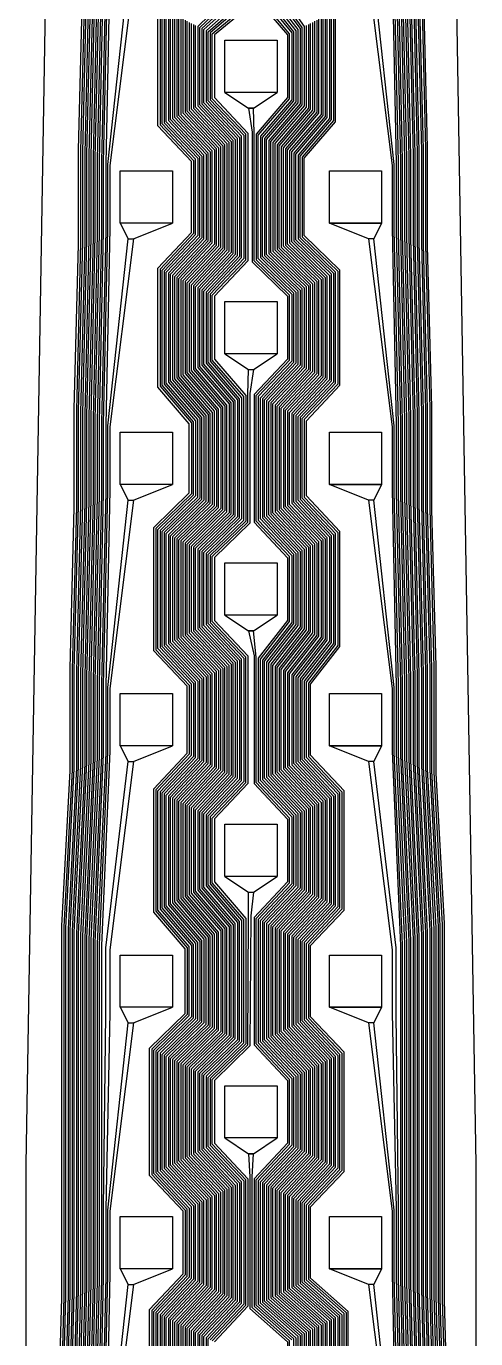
# Model space of a CAD drawing. Header units: inches. Extents: x 115980 to 170179, y 57000 to 74333.
# Drawn here: x 152065.3 to 152151.3, y 70158 to 70409.1 of the extents above; entities that cross this region are included whole.
import ezdxf

# ---------------------------------------------------------------- set-up
doc = ezdxf.new("R2010")
doc.units = ezdxf.units.IN
doc.header["$MEASUREMENT"] = 0
for name, color, linetype in [('metal', 221, 'Continuous'), ('nitride window', 40, 'Continuous'), ('profile', 140, 'Continuous')]:
    doc.layers.add(name, color=color, linetype=linetype)

msp = doc.modelspace()

# ---------------------------------------------------------------- linework, layer by layer
at = {"layer": 'metal'}
for points in [[(152077.29, 70418.42), (152076.49, 70384.82), (152076.49, 70368.02), (152075.69, 70335.22), (152075.69, 70317.62), (152074.89, 70285.62), (152074.89, 70267.22), (152073.29, 70236.42), (152073.29, 70216.42), (152073.29, 70186.42), (152073.29, 70166.42), (152072.49, 70136.82)], [(152072.89, 70136.62), (152073.69, 70166.62), (152073.69, 70186.22), (152073.69, 70216.62), (152073.69, 70236.22), (152075.29, 70267.42), (152075.29, 70285.42), (152076.09, 70317.82), (152076.09, 70335.02), (152076.89, 70368.22), (152076.89, 70384.62), (152077.69, 70418.62)], [(152078.09, 70418.82), (152077.29, 70384.42), (152077.29, 70368.42), (152076.49, 70334.82), (152076.49, 70318.02), (152075.69, 70285.22), (152075.69, 70267.62), (152074.09, 70236.02), (152074.09, 70216.82), (152074.09, 70186.02), (152074.09, 70166.82), (152073.29, 70136.42)], [(152073.69, 70136.22), (152074.49, 70167.02), (152074.49, 70185.82), (152074.49, 70217.02), (152074.49, 70235.82), (152076.09, 70267.82), (152076.09, 70285.02), (152076.89, 70318.22), (152076.89, 70334.62), (152077.69, 70368.62), (152077.69, 70384.22), (152078.49, 70419.02)], [(152078.89, 70419.22), (152078.09, 70384.02), (152078.09, 70368.82), (152077.29, 70334.42), (152077.29, 70318.42), (152076.49, 70284.82), (152076.49, 70268.02), (152074.89, 70235.62), (152074.89, 70217.22), (152074.89, 70185.62), (152074.89, 70167.22), (152074.09, 70136.02)], [(152074.49, 70135.82), (152075.29, 70167.42), (152075.29, 70185.42), (152075.29, 70217.42), (152075.29, 70235.42), (152076.89, 70268.22), (152076.89, 70284.62), (152077.69, 70318.62), (152077.69, 70334.22), (152078.49, 70369.02), (152078.49, 70383.82), (152079.29, 70419.42)], [(152079.69, 70419.62), (152078.89, 70383.62), (152078.89, 70369.22), (152078.09, 70334.02), (152078.09, 70318.82), (152077.29, 70284.42), (152077.29, 70268.42), (152075.69, 70235.22), (152075.69, 70217.62), (152075.69, 70185.22), (152075.69, 70167.62), (152074.89, 70135.62)], [(152075.29, 70135.42), (152076.09, 70167.82), (152076.09, 70185.02), (152076.09, 70217.82), (152076.09, 70235.02), (152077.69, 70268.62), (152077.69, 70284.22), (152078.49, 70319.02), (152078.49, 70333.82), (152079.29, 70369.42), (152079.29, 70383.42), (152080.09, 70419.82)], [(152080.49, 70420.02), (152079.69, 70383.22), (152079.69, 70369.62), (152078.89, 70333.62), (152078.89, 70319.22), (152078.09, 70284.02), (152078.09, 70268.82), (152076.49, 70234.82), (152076.49, 70218.02), (152076.49, 70184.82), (152076.49, 70168.02), (152075.69, 70135.22)], [(152076.09, 70135.02), (152076.89, 70168.22), (152076.89, 70184.62), (152076.89, 70218.22), (152076.89, 70234.62), (152078.49, 70269.02), (152078.49, 70283.82), (152079.29, 70319.42), (152079.29, 70333.42), (152080.09, 70369.82), (152080.09, 70383.02), (152080.89, 70420.22)], [(152081.31, 70420.43), (152080.49, 70382.82), (152080.49, 70370.02), (152079.69, 70333.22), (152079.69, 70319.62), (152078.89, 70283.62), (152078.89, 70269.22), (152077.29, 70234.42), (152077.29, 70218.42), (152077.29, 70184.42), (152077.29, 70168.42), (152076.49, 70134.82)], [(152076.89, 70134.62), (152077.69, 70168.62), (152077.69, 70184.22), (152077.69, 70218.62), (152077.69, 70234.22), (152079.29, 70269.42), (152079.29, 70283.42), (152080.09, 70319.82), (152080.09, 70333.02), (152080.89, 70370.22), (152080.89, 70382.62), (152084.79, 70418.42)], [(152085.79, 70418.42), (152081.29, 70382.42), (152081.29, 70370.42), (152080.49, 70332.82), (152080.49, 70320.02), (152079.69, 70283.22), (152079.69, 70269.62), (152078.09, 70234.02), (152078.09, 70218.82), (152078.09, 70184.02), (152078.09, 70168.82), (152077.29, 70134.42)], [(152130.79, 70418.42), (152135.29, 70382.42), (152135.29, 70370.42), (152136.09, 70332.82), (152136.09, 70320.02), (152136.89, 70283.22), (152136.89, 70269.62), (152138.49, 70234.02), (152138.49, 70218.82), (152138.49, 70184.02), (152138.49, 70168.82), (152139.29, 70134.42)], [(152139.69, 70134.62), (152138.89, 70168.62), (152138.89, 70184.22), (152138.89, 70218.62), (152138.89, 70234.22), (152137.29, 70269.42), (152137.29, 70283.42), (152136.49, 70319.82), (152136.49, 70333.02), (152135.69, 70370.22), (152135.69, 70382.62), (152131.79, 70418.42)], [(152135.28, 70420.43), (152136.09, 70382.82), (152136.09, 70370.02), (152136.89, 70333.22), (152136.89, 70319.62), (152137.69, 70283.62), (152137.69, 70269.22), (152139.29, 70234.42), (152139.29, 70218.42), (152139.29, 70184.42), (152139.29, 70168.42), (152140.09, 70134.82)], [(152140.49, 70135.02), (152139.69, 70168.22), (152139.69, 70184.62), (152139.69, 70218.22), (152139.69, 70234.62), (152138.09, 70269.02), (152138.09, 70283.82), (152137.29, 70319.42), (152137.29, 70333.42), (152136.49, 70369.82), (152136.49, 70383.02), (152135.69, 70420.22)], [(152136.09, 70420.02), (152136.89, 70383.22), (152136.89, 70369.62), (152137.69, 70333.62), (152137.69, 70319.22), (152138.49, 70284.02), (152138.49, 70268.82), (152140.09, 70234.82), (152140.09, 70218.02), (152140.09, 70184.82), (152140.09, 70168.02), (152140.89, 70135.22)], [(152141.29, 70135.42), (152140.49, 70167.82), (152140.49, 70185.02), (152140.49, 70217.82), (152140.49, 70235.02), (152138.89, 70268.62), (152138.89, 70284.22), (152138.09, 70319.02), (152138.09, 70333.82), (152137.29, 70369.42), (152137.29, 70383.42), (152136.49, 70419.82)], [(152136.89, 70419.62), (152137.69, 70383.62), (152137.69, 70369.22), (152138.49, 70334.02), (152138.49, 70318.82), (152139.29, 70284.42), (152139.29, 70268.42), (152140.89, 70235.22), (152140.89, 70217.62), (152140.89, 70185.22), (152140.89, 70167.62), (152141.69, 70135.62)], [(152142.09, 70135.82), (152141.29, 70167.42), (152141.29, 70185.42), (152141.29, 70217.42), (152141.29, 70235.42), (152139.69, 70268.22), (152139.69, 70284.62), (152138.89, 70318.62), (152138.89, 70334.22), (152138.09, 70369.02), (152138.09, 70383.82), (152137.29, 70419.42)], [(152137.69, 70419.22), (152138.49, 70384.02), (152138.49, 70368.82), (152139.29, 70334.42), (152139.29, 70318.42), (152140.09, 70284.82), (152140.09, 70268.02), (152141.69, 70235.62), (152141.69, 70217.22), (152141.69, 70185.62), (152141.69, 70167.22), (152142.49, 70136.02)], [(152142.89, 70136.22), (152142.09, 70167.02), (152142.09, 70185.82), (152142.09, 70217.02), (152142.09, 70235.82), (152140.49, 70267.82), (152140.49, 70285.02), (152139.69, 70318.22), (152139.69, 70334.62), (152138.89, 70368.62), (152138.89, 70384.22), (152138.09, 70419.02)], [(152138.49, 70418.82), (152139.29, 70384.42), (152139.29, 70368.42), (152140.09, 70334.82), (152140.09, 70318.02), (152140.89, 70285.22), (152140.89, 70267.62), (152142.49, 70236.02), (152142.49, 70216.82), (152142.49, 70186.02), (152142.49, 70166.82), (152143.29, 70136.42)], [(152143.69, 70136.62), (152142.89, 70166.62), (152142.89, 70186.22), (152142.89, 70216.62), (152142.89, 70236.22), (152141.29, 70267.42), (152141.29, 70285.42), (152140.49, 70317.82), (152140.49, 70335.02), (152139.69, 70368.22), (152139.69, 70384.62), (152138.89, 70418.62)], [(152139.29, 70418.42), (152140.09, 70384.82), (152140.09, 70368.02), (152140.89, 70335.22), (152140.89, 70317.62), (152141.69, 70285.62), (152141.69, 70267.22), (152143.29, 70236.42), (152143.29, 70216.42), (152143.29, 70186.42), (152143.29, 70166.42), (152144.09, 70136.82)], [(152071.29, 70137.42), (152072.09, 70165.82), (152072.09, 70187.02), (152072.09, 70215.82), (152072.09, 70237.02), (152073.69, 70266.62), (152073.69, 70286.22), (152074.49, 70317.02), (152074.49, 70335.82), (152075.29, 70367.42), (152075.29, 70385.42), (152076.09, 70417.82)], [(152076.49, 70418.02), (152075.69, 70385.22), (152075.69, 70367.62), (152074.89, 70335.62), (152074.89, 70317.22), (152074.09, 70286.02), (152074.09, 70266.82), (152072.49, 70236.82), (152072.49, 70216.02), (152072.49, 70186.82), (152072.49, 70166.02), (152071.69, 70137.22)], [(152072.09, 70137.02), (152072.89, 70166.22), (152072.89, 70186.62), (152072.89, 70216.22), (152072.89, 70236.62), (152074.49, 70267.02), (152074.49, 70285.82), (152075.29, 70317.42), (152075.29, 70335.42), (152076.09, 70367.82), (152076.09, 70385.02), (152076.89, 70418.22)], [(152112.29, 70415.92), (152117.69, 70408.62), (152117.69, 70394.22), (152111.69, 70387.22), (152111.69, 70365.62), (152118.49, 70359.02), (152118.49, 70343.82), (152112.09, 70337.02), (152112.09, 70315.82), (152118.49, 70309.02), (152118.49, 70293.82), (152112.89, 70286.62), (152112.89, 70266.22), (152119.29, 70259.42), (152119.29, 70243.42), (152112.89, 70236.62), (152112.89, 70216.22), (152119.29, 70209.42), (152119.29, 70193.42), (152112.89, 70186.62), (152112.89, 70166.22), (152120.09, 70159.82), (152120.09, 70143.02)], [(152120.49, 70142.82), (152120.49, 70160.02), (152113.29, 70166.42), (152113.29, 70186.42), (152119.69, 70193.22), (152119.69, 70209.62), (152113.29, 70216.42), (152113.29, 70236.42), (152119.69, 70243.22), (152119.69, 70259.62), (152113.29, 70266.42), (152113.29, 70286.42), (152118.89, 70293.62), (152118.89, 70309.22), (152112.49, 70316.02), (152112.49, 70336.82), (152118.89, 70343.62), (152118.89, 70359.22), (152112.09, 70365.82), (152112.09, 70387.02), (152118.09, 70394.02), (152118.09, 70408.82), (152112.79, 70416.17)], [(152113.29, 70416.42), (152118.49, 70409.02), (152118.49, 70393.82), (152112.49, 70386.82), (152112.49, 70366.02), (152119.29, 70359.42), (152119.29, 70343.42), (152112.89, 70336.62), (152112.89, 70316.22), (152119.29, 70309.42), (152119.29, 70293.42), (152113.69, 70286.22), (152113.69, 70266.62), (152120.09, 70259.82), (152120.09, 70243.02), (152113.69, 70236.22), (152113.69, 70216.62), (152120.09, 70209.82), (152120.09, 70193.02), (152113.69, 70186.22), (152113.69, 70166.62), (152120.89, 70160.22), (152120.89, 70142.62)], [(152144.49, 70137.02), (152143.69, 70166.22), (152143.69, 70186.62), (152143.69, 70216.22), (152143.69, 70236.62), (152142.09, 70267.02), (152142.09, 70285.82), (152141.29, 70317.42), (152141.29, 70335.42), (152140.49, 70367.82), (152140.49, 70385.02), (152139.69, 70418.22)], [(152140.09, 70418.02), (152140.89, 70385.22), (152140.89, 70367.62), (152141.69, 70335.62), (152141.69, 70317.22), (152142.49, 70286.02), (152142.49, 70266.82), (152144.09, 70236.82), (152144.09, 70216.02), (152144.09, 70186.82), (152144.09, 70166.02), (152144.89, 70137.22)], [(152145.29, 70137.42), (152144.49, 70165.82), (152144.49, 70187.02), (152144.49, 70215.82), (152144.49, 70237.02), (152142.89, 70266.62), (152142.89, 70286.22), (152142.09, 70317.02), (152142.09, 70335.82), (152141.29, 70367.42), (152141.29, 70385.42), (152140.49, 70417.82)], [(152140.89, 70417.62), (152141.69, 70385.62), (152141.69, 70367.22), (152142.49, 70336.02), (152142.49, 70316.82), (152143.29, 70286.42), (152143.29, 70266.42), (152144.89, 70237.22), (152144.89, 70215.62), (152144.89, 70187.22), (152144.89, 70165.62), (152145.69, 70137.62)], [(152146.09, 70137.82), (152145.29, 70165.42), (152145.29, 70187.42), (152145.29, 70215.42), (152145.29, 70237.42), (152143.69, 70266.22), (152143.69, 70286.62), (152142.89, 70316.62), (152142.89, 70336.22), (152142.09, 70367.02), (152142.09, 70385.82), (152141.29, 70417.42)], [(152104.7, 70415.49), (152098.09, 70409.02), (152098.09, 70393.82), (152104.49, 70387.02), (152104.49, 70365.82), (152098.09, 70359.02), (152098.09, 70343.82), (152104.09, 70336.82), (152104.09, 70316.02), (152097.29, 70309.42), (152097.29, 70293.42), (152103.69, 70286.62), (152103.69, 70266.22), (152097.29, 70259.42), (152097.29, 70243.42), (152103.29, 70236.42), (152103.29, 70216.42), (152096.49, 70209.82), (152096.49, 70193.02), (152102.89, 70186.22), (152102.89, 70166.62), (152096.49, 70159.82), (152096.49, 70143.02)], [(152096.89, 70143.22), (152096.89, 70159.62), (152103.29, 70166.42), (152103.29, 70186.42), (152096.89, 70193.22), (152096.89, 70209.62), (152103.69, 70216.22), (152103.69, 70236.62), (152097.69, 70243.62), (152097.69, 70259.22), (152104.09, 70266.02), (152104.09, 70286.82), (152097.69, 70293.62), (152097.69, 70309.22), (152104.49, 70315.82), (152104.49, 70337.02), (152098.49, 70344.02), (152098.49, 70358.82), (152104.89, 70365.62), (152104.89, 70387.22), (152098.49, 70394.02), (152098.49, 70408.82), (152105.2, 70415.24)], [(152105.7, 70414.98), (152098.89, 70408.62), (152098.89, 70394.22), (152105.29, 70387.42), (152105.29, 70365.42), (152098.89, 70358.62), (152098.89, 70344.22), (152104.89, 70337.22), (152104.89, 70315.62), (152098.09, 70309.02), (152098.09, 70293.82), (152104.49, 70287.02), (152104.49, 70265.82), (152098.09, 70259.02), (152098.09, 70243.82), (152104.09, 70236.82), (152104.09, 70216.02), (152097.29, 70209.42), (152097.29, 70193.42), (152103.69, 70186.62), (152103.69, 70166.22), (152097.29, 70159.42), (152097.29, 70143.42)], [(152097.69, 70143.62), (152097.69, 70159.22), (152104.09, 70166.02), (152104.09, 70186.82), (152097.69, 70193.62), (152097.69, 70209.22), (152104.49, 70215.82), (152104.49, 70237.02), (152098.49, 70244.02), (152098.49, 70258.82), (152104.89, 70265.62), (152104.89, 70287.22), (152098.49, 70294.02), (152098.49, 70308.82), (152105.29, 70315.42), (152105.29, 70337.42), (152099.29, 70344.42), (152099.29, 70358.42), (152105.69, 70365.22), (152105.69, 70387.62), (152099.29, 70394.42), (152099.29, 70408.42), (152106.19, 70414.72)], [(152106.69, 70414.46), (152099.69, 70408.22), (152099.69, 70394.62), (152106.09, 70387.82), (152106.09, 70365.02), (152099.69, 70358.22), (152099.69, 70344.62), (152105.69, 70337.62), (152105.69, 70315.22), (152098.89, 70308.62), (152098.89, 70294.22), (152105.29, 70287.42), (152105.29, 70265.42), (152098.89, 70258.62), (152098.89, 70244.22), (152104.89, 70237.22), (152104.89, 70215.62), (152098.09, 70209.02), (152098.09, 70193.82), (152104.49, 70187.02), (152104.49, 70165.82), (152098.09, 70159.02), (152098.09, 70143.82)], [(152098.49, 70144.02), (152098.49, 70158.82), (152104.89, 70165.62), (152104.89, 70187.22), (152098.49, 70194.02), (152098.49, 70208.82), (152105.29, 70215.42), (152105.29, 70237.42), (152099.29, 70244.42), (152099.29, 70258.42), (152105.69, 70265.22), (152105.69, 70287.62), (152099.29, 70294.42), (152099.29, 70308.42), (152106.09, 70315.02), (152106.09, 70337.82), (152100.09, 70344.82), (152100.09, 70358.02), (152106.49, 70364.82), (152106.49, 70388.02), (152100.09, 70394.82), (152100.09, 70408.02), (152107.18, 70414.21)], [(152107.68, 70413.95), (152100.49, 70407.82), (152100.49, 70395.02), (152106.89, 70388.22), (152106.89, 70364.62), (152100.49, 70357.82), (152100.49, 70345.02), (152106.49, 70338.02), (152106.49, 70314.82), (152099.69, 70308.22), (152099.69, 70294.62), (152106.09, 70287.82), (152106.09, 70265.02), (152099.69, 70258.22), (152099.69, 70244.62), (152105.69, 70237.62), (152105.69, 70215.22), (152098.89, 70208.62), (152098.89, 70194.22), (152105.29, 70187.42), (152105.29, 70165.42), (152098.89, 70158.62), (152098.89, 70144.22)], [(152099.29, 70144.42), (152099.29, 70158.42), (152105.69, 70165.22), (152105.69, 70187.62), (152099.29, 70194.42), (152099.29, 70208.42), (152106.09, 70215.02), (152106.09, 70237.82), (152100.09, 70244.82), (152100.09, 70258.02), (152106.49, 70264.82), (152106.49, 70288.02), (152100.09, 70294.82), (152100.09, 70308.02), (152106.89, 70314.62), (152106.89, 70338.22), (152100.89, 70345.22), (152100.89, 70357.62), (152107.29, 70364.42), (152107.29, 70388.42), (152100.89, 70395.22), (152100.89, 70407.62), (152108.18, 70413.69)], [(152108.67, 70413.43), (152101.29, 70407.42), (152101.29, 70395.42), (152107.69, 70388.62), (152107.69, 70364.22), (152101.29, 70357.42), (152101.29, 70345.42), (152107.29, 70338.42), (152107.29, 70314.42), (152100.49, 70307.82), (152100.49, 70295.02), (152106.89, 70288.22), (152106.89, 70264.62), (152100.49, 70257.82), (152100.49, 70245.02), (152106.49, 70238.02), (152106.49, 70214.82), (152099.69, 70208.22), (152099.69, 70194.62), (152106.09, 70187.82), (152106.09, 70165.02), (152099.69, 70158.22), (152099.69, 70144.62)], [(152109.29, 70414.42), (152115.29, 70407.42), (152115.29, 70395.42), (152109.29, 70388.42), (152109.29, 70364.42), (152116.09, 70357.82), (152116.09, 70345.02), (152109.69, 70338.22), (152109.69, 70314.62), (152116.09, 70307.82), (152116.09, 70295.02), (152110.49, 70287.82), (152110.49, 70265.02), (152116.89, 70258.22), (152116.89, 70244.62), (152110.49, 70237.82), (152110.49, 70215.02), (152116.89, 70208.22), (152116.89, 70194.62), (152110.49, 70187.82), (152110.49, 70165.02), (152117.69, 70158.62), (152117.69, 70144.22)], [(152118.09, 70144.02), (152118.09, 70158.82), (152110.89, 70165.22), (152110.89, 70187.62), (152117.29, 70194.42), (152117.29, 70208.42), (152110.89, 70215.22), (152110.89, 70237.62), (152117.29, 70244.42), (152117.29, 70258.42), (152110.89, 70265.22), (152110.89, 70287.62), (152116.49, 70294.82), (152116.49, 70308.02), (152110.09, 70314.82), (152110.09, 70338.02), (152116.49, 70344.82), (152116.49, 70358.02), (152109.69, 70364.62), (152109.69, 70388.22), (152115.69, 70395.22), (152115.69, 70407.62), (152109.79, 70414.67)], [(152110.29, 70414.92), (152116.09, 70407.82), (152116.09, 70395.02), (152110.09, 70388.02), (152110.09, 70364.82), (152116.89, 70358.22), (152116.89, 70344.62), (152110.49, 70337.82), (152110.49, 70315.02), (152116.89, 70308.22), (152116.89, 70294.62), (152111.29, 70287.42), (152111.29, 70265.42), (152117.69, 70258.62), (152117.69, 70244.22), (152111.29, 70237.42), (152111.29, 70215.42), (152117.69, 70208.62), (152117.69, 70194.22), (152111.29, 70187.42), (152111.29, 70165.42), (152118.49, 70159.02), (152118.49, 70143.82)], [(152118.89, 70143.62), (152118.89, 70159.22), (152111.69, 70165.62), (152111.69, 70187.22), (152118.09, 70194.02), (152118.09, 70208.82), (152111.69, 70215.62), (152111.69, 70237.22), (152118.09, 70244.02), (152118.09, 70258.82), (152111.69, 70265.62), (152111.69, 70287.22), (152117.29, 70294.42), (152117.29, 70308.42), (152110.89, 70315.22), (152110.89, 70337.62), (152117.29, 70344.42), (152117.29, 70358.42), (152110.49, 70365.02), (152110.49, 70387.82), (152116.49, 70394.82), (152116.49, 70408.02), (152110.79, 70415.17)], [(152111.29, 70415.42), (152116.89, 70408.22), (152116.89, 70394.62), (152110.89, 70387.62), (152110.89, 70365.22), (152117.69, 70358.62), (152117.69, 70344.22), (152111.29, 70337.42), (152111.29, 70315.42), (152117.69, 70308.62), (152117.69, 70294.22), (152112.09, 70287.02), (152112.09, 70265.82), (152118.49, 70259.02), (152118.49, 70243.82), (152112.09, 70237.02), (152112.09, 70215.82), (152118.49, 70209.02), (152118.49, 70193.82), (152112.09, 70187.02), (152112.09, 70165.82), (152119.29, 70159.42), (152119.29, 70143.42)], [(152119.69, 70143.22), (152119.69, 70159.62), (152112.49, 70166.02), (152112.49, 70186.82), (152118.89, 70193.62), (152118.89, 70209.22), (152112.49, 70216.02), (152112.49, 70236.82), (152118.89, 70243.62), (152118.89, 70259.22), (152112.49, 70266.02), (152112.49, 70286.82), (152118.09, 70294.02), (152118.09, 70308.82), (152111.69, 70315.62), (152111.69, 70337.22), (152118.09, 70344.02), (152118.09, 70358.82), (152111.29, 70365.42), (152111.29, 70387.42), (152117.29, 70394.42), (152117.29, 70408.42), (152111.79, 70415.67)], [(152088.89, 70139.22), (152088.89, 70163.62), (152095.29, 70170.42), (152095.29, 70182.42), (152088.89, 70189.22), (152088.89, 70213.62), (152095.69, 70220.22), (152095.69, 70232.62), (152089.69, 70239.62), (152089.69, 70263.22), (152096.09, 70270.02), (152096.09, 70282.82), (152089.69, 70289.62), (152089.69, 70313.22), (152096.49, 70319.82), (152096.49, 70333.02), (152090.49, 70340.02), (152090.49, 70362.82), (152096.89, 70369.62), (152096.89, 70383.22), (152090.49, 70390.02), (152090.49, 70412.82)], [(152090.89, 70412.62), (152090.89, 70390.22), (152097.29, 70383.42), (152097.29, 70369.42), (152090.89, 70362.62), (152090.89, 70340.22), (152096.89, 70333.22), (152096.89, 70319.62), (152090.09, 70313.02), (152090.09, 70289.82), (152096.49, 70283.02), (152096.49, 70269.82), (152090.09, 70263.02), (152090.09, 70239.82), (152096.09, 70232.82), (152096.09, 70220.02), (152089.29, 70213.42), (152089.29, 70189.42), (152095.69, 70182.62), (152095.69, 70170.22), (152089.29, 70163.42), (152089.29, 70139.42)], [(152089.69, 70139.62), (152089.69, 70163.22), (152096.09, 70170.02), (152096.09, 70182.82), (152089.69, 70189.62), (152089.69, 70213.22), (152096.49, 70219.82), (152096.49, 70233.02), (152090.49, 70240.02), (152090.49, 70262.82), (152096.89, 70269.62), (152096.89, 70283.22), (152090.49, 70290.02), (152090.49, 70312.82), (152097.29, 70319.42), (152097.29, 70333.42), (152091.29, 70340.42), (152091.29, 70362.42), (152097.69, 70369.22), (152097.69, 70383.62), (152091.29, 70390.42), (152091.29, 70412.42)], [(152091.69, 70412.22), (152091.69, 70390.62), (152098.09, 70383.82), (152098.09, 70369.02), (152091.69, 70362.22), (152091.69, 70340.62), (152097.69, 70333.62), (152097.69, 70319.22), (152090.89, 70312.62), (152090.89, 70290.22), (152097.29, 70283.42), (152097.29, 70269.42), (152090.89, 70262.62), (152090.89, 70240.22), (152096.89, 70233.22), (152096.89, 70219.62), (152090.09, 70213.02), (152090.09, 70189.82), (152096.49, 70183.02), (152096.49, 70169.82), (152090.09, 70163.02), (152090.09, 70139.82)], [(152090.49, 70140.02), (152090.49, 70162.82), (152096.89, 70169.62), (152096.89, 70183.22), (152090.49, 70190.02), (152090.49, 70212.82), (152097.29, 70219.42), (152097.29, 70233.42), (152091.29, 70240.42), (152091.29, 70262.42), (152097.69, 70269.22), (152097.69, 70283.62), (152091.29, 70290.42), (152091.29, 70312.42), (152098.09, 70319.02), (152098.09, 70333.82), (152092.09, 70340.82), (152092.09, 70362.02), (152098.49, 70368.82), (152098.49, 70384.02), (152092.09, 70390.82), (152092.09, 70412.02)], [(152092.49, 70411.82), (152092.49, 70391.02), (152098.89, 70384.22), (152098.89, 70368.62), (152092.49, 70361.82), (152092.49, 70341.02), (152098.49, 70334.02), (152098.49, 70318.82), (152091.69, 70312.22), (152091.69, 70290.62), (152098.09, 70283.82), (152098.09, 70269.02), (152091.69, 70262.22), (152091.69, 70240.62), (152097.69, 70233.62), (152097.69, 70219.22), (152090.89, 70212.62), (152090.89, 70190.22), (152097.29, 70183.42), (152097.29, 70169.42), (152090.89, 70162.62), (152090.89, 70140.22)], [(152091.29, 70140.42), (152091.29, 70162.42), (152097.69, 70169.22), (152097.69, 70183.62), (152091.29, 70190.42), (152091.29, 70212.42), (152098.09, 70219.02), (152098.09, 70233.82), (152092.09, 70240.82), (152092.09, 70262.02), (152098.49, 70268.82), (152098.49, 70284.02), (152092.09, 70290.82), (152092.09, 70312.02), (152098.89, 70318.62), (152098.89, 70334.22), (152092.89, 70341.22), (152092.89, 70361.62), (152099.29, 70368.42), (152099.29, 70384.42), (152092.89, 70391.22), (152092.89, 70411.62)], [(152093.29, 70411.42), (152093.29, 70391.42), (152099.69, 70384.62), (152099.69, 70368.22), (152093.29, 70361.42), (152093.29, 70341.42), (152099.29, 70334.42), (152099.29, 70318.42), (152092.49, 70311.82), (152092.49, 70291.02), (152098.89, 70284.22), (152098.89, 70268.62), (152092.49, 70261.82), (152092.49, 70241.02), (152098.49, 70234.02), (152098.49, 70218.82), (152091.69, 70212.22), (152091.69, 70190.62), (152098.09, 70183.82), (152098.09, 70169.02), (152091.69, 70162.22), (152091.69, 70140.62)], [(152092.09, 70140.82), (152092.09, 70162.02), (152098.49, 70168.82), (152098.49, 70184.02), (152092.09, 70190.82), (152092.09, 70212.02), (152098.89, 70218.62), (152098.89, 70234.22), (152092.89, 70241.22), (152092.89, 70261.62), (152099.29, 70268.42), (152099.29, 70284.42), (152092.89, 70291.22), (152092.89, 70311.62), (152099.69, 70318.22), (152099.69, 70334.62), (152093.69, 70341.62), (152093.69, 70361.22), (152100.09, 70368.02), (152100.09, 70384.82), (152093.69, 70391.62), (152093.69, 70411.22)], [(152094.09, 70411.02), (152094.09, 70391.82), (152100.49, 70385.02), (152100.49, 70367.82), (152094.09, 70361.02), (152094.09, 70341.82), (152100.09, 70334.82), (152100.09, 70318.02), (152093.29, 70311.42), (152093.29, 70291.42), (152099.69, 70284.62), (152099.69, 70268.22), (152093.29, 70261.42), (152093.29, 70241.42), (152099.29, 70234.42), (152099.29, 70218.42), (152092.49, 70211.82), (152092.49, 70191.02), (152098.89, 70184.22), (152098.89, 70168.62), (152092.49, 70161.82), (152092.49, 70141.02)], [(152092.89, 70141.22), (152092.89, 70161.62), (152099.29, 70168.42), (152099.29, 70184.42), (152092.89, 70191.22), (152092.89, 70211.62), (152099.69, 70218.22), (152099.69, 70234.62), (152093.69, 70241.62), (152093.69, 70261.22), (152100.09, 70268.02), (152100.09, 70284.82), (152093.69, 70291.62), (152093.69, 70311.22), (152100.49, 70317.82), (152100.49, 70335.02), (152094.49, 70342.02), (152094.49, 70360.82), (152100.89, 70367.62), (152100.89, 70385.22), (152094.49, 70392.02), (152094.49, 70410.82)], [(152124.49, 70140.82), (152124.49, 70162.02), (152117.29, 70168.42), (152117.29, 70184.42), (152123.69, 70191.22), (152123.69, 70211.62), (152117.29, 70218.42), (152117.29, 70234.42), (152123.69, 70241.22), (152123.69, 70261.62), (152117.29, 70268.42), (152117.29, 70284.42), (152122.89, 70291.62), (152122.89, 70311.22), (152116.49, 70318.02), (152116.49, 70334.82), (152122.89, 70341.62), (152122.89, 70361.22), (152116.09, 70367.82), (152116.09, 70385.02), (152122.09, 70392.02), (152122.09, 70410.82)], [(152122.49, 70411.02), (152122.49, 70391.82), (152116.49, 70384.82), (152116.49, 70368.02), (152123.29, 70361.42), (152123.29, 70341.42), (152116.89, 70334.62), (152116.89, 70318.22), (152123.29, 70311.42), (152123.29, 70291.42), (152117.69, 70284.22), (152117.69, 70268.62), (152124.09, 70261.82), (152124.09, 70241.02), (152117.69, 70234.22), (152117.69, 70218.62), (152124.09, 70211.82), (152124.09, 70191.02), (152117.69, 70184.22), (152117.69, 70168.62), (152124.89, 70162.22), (152124.89, 70140.62)], [(152125.29, 70140.42), (152125.29, 70162.42), (152118.09, 70168.82), (152118.09, 70184.02), (152124.49, 70190.82), (152124.49, 70212.02), (152118.09, 70218.82), (152118.09, 70234.02), (152124.49, 70240.82), (152124.49, 70262.02), (152118.09, 70268.82), (152118.09, 70284.02), (152123.69, 70291.22), (152123.69, 70311.62), (152117.29, 70318.42), (152117.29, 70334.42), (152123.69, 70341.22), (152123.69, 70361.62), (152116.89, 70368.22), (152116.89, 70384.62), (152122.89, 70391.62), (152122.89, 70411.22)], [(152123.29, 70411.42), (152123.29, 70391.42), (152117.29, 70384.42), (152117.29, 70368.42), (152124.09, 70361.82), (152124.09, 70341.02), (152117.69, 70334.22), (152117.69, 70318.62), (152124.09, 70311.82), (152124.09, 70291.02), (152118.49, 70283.82), (152118.49, 70269.02), (152124.89, 70262.22), (152124.89, 70240.62), (152118.49, 70233.82), (152118.49, 70219.02), (152124.89, 70212.22), (152124.89, 70190.62), (152118.49, 70183.82), (152118.49, 70169.02), (152125.69, 70162.62), (152125.69, 70140.22)], [(152126.09, 70140.02), (152126.09, 70162.82), (152118.89, 70169.22), (152118.89, 70183.62), (152125.29, 70190.42), (152125.29, 70212.42), (152118.89, 70219.22), (152118.89, 70233.62), (152125.29, 70240.42), (152125.29, 70262.42), (152118.89, 70269.22), (152118.89, 70283.62), (152124.49, 70290.82), (152124.49, 70312.02), (152118.09, 70318.82), (152118.09, 70334.02), (152124.49, 70340.82), (152124.49, 70362.02), (152117.69, 70368.62), (152117.69, 70384.22), (152123.69, 70391.22), (152123.69, 70411.62)], [(152124.09, 70411.82), (152124.09, 70391.02), (152118.09, 70384.02), (152118.09, 70368.82), (152124.89, 70362.22), (152124.89, 70340.62), (152118.49, 70333.82), (152118.49, 70319.02), (152124.89, 70312.22), (152124.89, 70290.62), (152119.29, 70283.42), (152119.29, 70269.42), (152125.69, 70262.62), (152125.69, 70240.22), (152119.29, 70233.42), (152119.29, 70219.42), (152125.69, 70212.62), (152125.69, 70190.22), (152119.29, 70183.42), (152119.29, 70169.42), (152126.49, 70163.02), (152126.49, 70139.82)], [(152126.89, 70139.62), (152126.89, 70163.22), (152119.69, 70169.62), (152119.69, 70183.22), (152126.09, 70190.02), (152126.09, 70212.82), (152119.69, 70219.62), (152119.69, 70233.22), (152126.09, 70240.02), (152126.09, 70262.82), (152119.69, 70269.62), (152119.69, 70283.22), (152125.29, 70290.42), (152125.29, 70312.42), (152118.89, 70319.22), (152118.89, 70333.62), (152125.29, 70340.42), (152125.29, 70362.42), (152118.49, 70369.02), (152118.49, 70383.82), (152124.49, 70390.82), (152124.49, 70412.02)], [(152094.89, 70410.62), (152094.89, 70392.22), (152101.29, 70385.42), (152101.29, 70367.42), (152094.89, 70360.62), (152094.89, 70342.22), (152100.89, 70335.22), (152100.89, 70317.62), (152094.09, 70311.02), (152094.09, 70291.82), (152100.49, 70285.02), (152100.49, 70267.82), (152094.09, 70261.02), (152094.09, 70241.82), (152100.09, 70234.82), (152100.09, 70218.02), (152093.29, 70211.42), (152093.29, 70191.42), (152099.69, 70184.62), (152099.69, 70168.22), (152093.29, 70161.42), (152093.29, 70141.42)], [(152093.69, 70141.62), (152093.69, 70161.22), (152100.09, 70168.02), (152100.09, 70184.82), (152093.69, 70191.62), (152093.69, 70211.22), (152100.49, 70217.82), (152100.49, 70235.02), (152094.49, 70242.02), (152094.49, 70260.82), (152100.89, 70267.62), (152100.89, 70285.22), (152094.49, 70292.02), (152094.49, 70310.82), (152101.29, 70317.42), (152101.29, 70335.42), (152095.29, 70342.42), (152095.29, 70360.42), (152101.69, 70367.22), (152101.69, 70385.62), (152095.29, 70392.42), (152095.29, 70410.42)], [(152095.69, 70410.22), (152095.69, 70392.62), (152102.09, 70385.82), (152102.09, 70367.02), (152095.69, 70360.22), (152095.69, 70342.62), (152101.69, 70335.62), (152101.69, 70317.22), (152094.89, 70310.62), (152094.89, 70292.22), (152101.29, 70285.42), (152101.29, 70267.42), (152094.89, 70260.62), (152094.89, 70242.22), (152100.89, 70235.22), (152100.89, 70217.62), (152094.09, 70211.02), (152094.09, 70191.82), (152100.49, 70185.02), (152100.49, 70167.82), (152094.09, 70161.02), (152094.09, 70141.82)], [(152094.49, 70142.02), (152094.49, 70160.82), (152100.89, 70167.62), (152100.89, 70185.22), (152094.49, 70192.02), (152094.49, 70210.82), (152101.29, 70217.42), (152101.29, 70235.42), (152095.29, 70242.42), (152095.29, 70260.42), (152101.69, 70267.22), (152101.69, 70285.62), (152095.29, 70292.42), (152095.29, 70310.42), (152102.09, 70317.02), (152102.09, 70335.82), (152096.09, 70342.82), (152096.09, 70360.02), (152102.49, 70366.82), (152102.49, 70386.02), (152096.09, 70392.82), (152096.09, 70410.02)], [(152096.49, 70409.82), (152096.49, 70393.02), (152102.89, 70386.22), (152102.89, 70366.62), (152096.49, 70359.82), (152096.49, 70343.02), (152102.49, 70336.02), (152102.49, 70316.82), (152095.69, 70310.22), (152095.69, 70292.62), (152102.09, 70285.82), (152102.09, 70267.02), (152095.69, 70260.22), (152095.69, 70242.62), (152101.69, 70235.62), (152101.69, 70217.22), (152094.89, 70210.62), (152094.89, 70192.22), (152101.29, 70185.42), (152101.29, 70167.42), (152094.89, 70160.62), (152094.89, 70142.22)], [(152095.29, 70142.42), (152095.29, 70160.42), (152101.69, 70167.22), (152101.69, 70185.62), (152095.29, 70192.42), (152095.29, 70210.42), (152102.09, 70217.02), (152102.09, 70235.82), (152096.09, 70242.82), (152096.09, 70260.02), (152102.49, 70266.82), (152102.49, 70286.02), (152096.09, 70292.82), (152096.09, 70310.02), (152102.89, 70316.62), (152102.89, 70336.22), (152096.89, 70343.22), (152096.89, 70359.62), (152103.29, 70366.42), (152103.29, 70386.42), (152096.89, 70393.22), (152096.89, 70409.62)], [(152097.29, 70409.42), (152097.29, 70393.42), (152103.69, 70386.62), (152103.69, 70366.22), (152097.29, 70359.42), (152097.29, 70343.42), (152103.29, 70336.42), (152103.29, 70316.42), (152096.49, 70309.82), (152096.49, 70293.02), (152102.89, 70286.22), (152102.89, 70266.62), (152096.49, 70259.82), (152096.49, 70243.02), (152102.49, 70236.02), (152102.49, 70216.82), (152095.69, 70210.22), (152095.69, 70192.62), (152102.09, 70185.82), (152102.09, 70167.02), (152095.69, 70160.22), (152095.69, 70142.62)], [(152096.09, 70142.82), (152096.09, 70160.02), (152102.49, 70166.82), (152102.49, 70186.02), (152096.09, 70192.82), (152096.09, 70210.02), (152102.89, 70216.62), (152102.89, 70236.22), (152096.89, 70243.22), (152096.89, 70259.62), (152103.29, 70266.42), (152103.29, 70286.42), (152096.89, 70293.22), (152096.89, 70309.62), (152103.69, 70316.22), (152103.69, 70336.62), (152097.69, 70343.62), (152097.69, 70359.22), (152104.09, 70366.02), (152104.09, 70386.82), (152097.69, 70393.62), (152097.69, 70409.22)], [(152121.29, 70142.42), (152121.29, 70160.42), (152114.09, 70166.82), (152114.09, 70186.02), (152120.49, 70192.82), (152120.49, 70210.02), (152114.09, 70216.82), (152114.09, 70236.02), (152120.49, 70242.82), (152120.49, 70260.02), (152114.09, 70266.82), (152114.09, 70286.02), (152119.69, 70293.22), (152119.69, 70309.62), (152113.29, 70316.42), (152113.29, 70336.42), (152119.69, 70343.22), (152119.69, 70359.62), (152112.89, 70366.22), (152112.89, 70386.62), (152118.89, 70393.62), (152118.89, 70409.22)], [(152119.29, 70409.42), (152119.29, 70393.42), (152113.29, 70386.42), (152113.29, 70366.42), (152120.09, 70359.82), (152120.09, 70343.02), (152113.69, 70336.22), (152113.69, 70316.62), (152120.09, 70309.82), (152120.09, 70293.02), (152114.49, 70285.82), (152114.49, 70267.02), (152120.89, 70260.22), (152120.89, 70242.62), (152114.49, 70235.82), (152114.49, 70217.02), (152120.89, 70210.22), (152120.89, 70192.62), (152114.49, 70185.82), (152114.49, 70167.02), (152121.69, 70160.62), (152121.69, 70142.22)], [(152122.09, 70142.02), (152122.09, 70160.82), (152114.89, 70167.22), (152114.89, 70185.62), (152121.29, 70192.42), (152121.29, 70210.42), (152114.89, 70217.22), (152114.89, 70235.62), (152121.29, 70242.42), (152121.29, 70260.42), (152114.89, 70267.22), (152114.89, 70285.62), (152120.49, 70292.82), (152120.49, 70310.02), (152114.09, 70316.82), (152114.09, 70336.02), (152120.49, 70342.82), (152120.49, 70360.02), (152113.69, 70366.62), (152113.69, 70386.22), (152119.69, 70393.22), (152119.69, 70409.62)], [(152120.09, 70409.82), (152120.09, 70393.02), (152114.09, 70386.02), (152114.09, 70366.82), (152120.89, 70360.22), (152120.89, 70342.62), (152114.49, 70335.82), (152114.49, 70317.02), (152120.89, 70310.22), (152120.89, 70292.62), (152115.29, 70285.42), (152115.29, 70267.42), (152121.69, 70260.62), (152121.69, 70242.22), (152115.29, 70235.42), (152115.29, 70217.42), (152121.69, 70210.62), (152121.69, 70192.22), (152115.29, 70185.42), (152115.29, 70167.42), (152122.49, 70161.02), (152122.49, 70141.82)], [(152122.89, 70141.62), (152122.89, 70161.22), (152115.69, 70167.62), (152115.69, 70185.22), (152122.09, 70192.02), (152122.09, 70210.82), (152115.69, 70217.62), (152115.69, 70235.22), (152122.09, 70242.02), (152122.09, 70260.82), (152115.69, 70267.62), (152115.69, 70285.22), (152121.29, 70292.42), (152121.29, 70310.42), (152114.89, 70317.22), (152114.89, 70335.62), (152121.29, 70342.42), (152121.29, 70360.42), (152114.49, 70367.02), (152114.49, 70385.82), (152120.49, 70392.82), (152120.49, 70410.02)], [(152120.89, 70410.22), (152120.89, 70392.62), (152114.89, 70385.62), (152114.89, 70367.22), (152121.69, 70360.62), (152121.69, 70342.22), (152115.29, 70335.42), (152115.29, 70317.42), (152121.69, 70310.62), (152121.69, 70292.22), (152116.09, 70285.02), (152116.09, 70267.82), (152122.49, 70261.02), (152122.49, 70241.82), (152116.09, 70235.02), (152116.09, 70217.82), (152122.49, 70211.02), (152122.49, 70191.82), (152116.09, 70185.02), (152116.09, 70167.82), (152123.29, 70161.42), (152123.29, 70141.42)], [(152123.69, 70141.22), (152123.69, 70161.62), (152116.49, 70168.02), (152116.49, 70184.82), (152122.89, 70191.62), (152122.89, 70211.22), (152116.49, 70218.02), (152116.49, 70234.82), (152122.89, 70241.62), (152122.89, 70261.22), (152116.49, 70268.02), (152116.49, 70284.82), (152122.09, 70292.02), (152122.09, 70310.82), (152115.69, 70317.62), (152115.69, 70335.22), (152122.09, 70342.02), (152122.09, 70360.82), (152115.29, 70367.42), (152115.29, 70385.42), (152121.29, 70392.42), (152121.29, 70410.42)], [(152121.69, 70410.62), (152121.69, 70392.22), (152115.69, 70385.22), (152115.69, 70367.62), (152122.49, 70361.02), (152122.49, 70341.82), (152116.09, 70335.02), (152116.09, 70317.82), (152122.49, 70311.02), (152122.49, 70291.82), (152116.89, 70284.62), (152116.89, 70268.22), (152123.29, 70261.42), (152123.29, 70241.42), (152116.89, 70234.62), (152116.89, 70218.22), (152123.29, 70211.42), (152123.29, 70191.42), (152116.89, 70184.62), (152116.89, 70168.22), (152124.09, 70161.82), (152124.09, 70141.02)], [(152117.29, 70144.42), (152117.29, 70158.42), (152110.09, 70164.82), (152110.09, 70188.02), (152116.49, 70194.82), (152116.49, 70208.02), (152110.09, 70214.82), (152110.09, 70238.02), (152116.49, 70244.82), (152116.49, 70258.02), (152110.09, 70264.82), (152110.09, 70288.02), (152115.69, 70295.22), (152115.69, 70307.62), (152109.29, 70314.42), (152109.29, 70338.42), (152115.69, 70345.22), (152115.69, 70357.62), (152108.89, 70364.22), (152108.89, 70388.62), (152108.79, 70393.42), (152108.79, 70393.42), (152107.79, 70393.42), (152108.49, 70388.82), (152108.49, 70364.02), (152115.29, 70357.42), (152115.29, 70345.42), (152108.89, 70338.62), (152108.89, 70314.22), (152115.29, 70307.42), (152115.29, 70295.42), (152109.69, 70288.22), (152109.69, 70264.62), (152116.09, 70257.82), (152116.09, 70245.02), (152109.69, 70238.22), (152109.69, 70214.62), (152116.09, 70207.82), (152116.09, 70195.02), (152109.69, 70188.22), (152109.69, 70164.62), (152116.89, 70158.22), (152116.89, 70144.62)], [(152077.69, 70134.22), (152078.49, 70169.02), (152078.49, 70183.82), (152078.49, 70219.02), (152078.49, 70233.82), (152080.09, 70269.82), (152080.09, 70283.02), (152080.89, 70320.22), (152080.89, 70332.62), (152084.79, 70368.42), (152084.79, 70368.42), (152085.79, 70368.42), (152081.29, 70332.42), (152081.29, 70320.42), (152080.49, 70282.82), (152080.49, 70270.02), (152078.89, 70233.62), (152078.89, 70219.22), (152078.89, 70183.62), (152078.89, 70169.22), (152078.09, 70134.02)], [(152138.89, 70134.22), (152138.09, 70169.02), (152138.09, 70183.82), (152138.09, 70219.02), (152138.09, 70233.82), (152136.49, 70269.82), (152136.49, 70283.02), (152135.69, 70320.22), (152135.69, 70332.62), (152131.79, 70368.42), (152131.79, 70368.42), (152130.79, 70368.42), (152135.29, 70332.42), (152135.29, 70320.42), (152136.09, 70282.82), (152136.09, 70270.02), (152137.69, 70233.62), (152137.69, 70219.22), (152137.69, 70183.62), (152137.69, 70169.22), (152138.49, 70134.02)], [(152100.09, 70144.82), (152100.09, 70158.02), (152106.49, 70164.82), (152106.49, 70188.02), (152100.09, 70194.82), (152100.09, 70208.02), (152106.89, 70214.62), (152106.89, 70238.22), (152100.89, 70245.22), (152100.89, 70257.62), (152107.29, 70264.42), (152107.29, 70288.42), (152100.89, 70295.22), (152100.89, 70307.62), (152107.69, 70314.22), (152107.69, 70338.62), (152107.79, 70343.42), (152107.79, 70343.42), (152108.79, 70343.42), (152108.09, 70338.82), (152108.09, 70314.02), (152101.31, 70307.45), (152101.29, 70295.42), (152107.69, 70288.62), (152107.69, 70264.22), (152101.31, 70257.45), (152101.29, 70245.42), (152107.29, 70238.42), (152107.29, 70214.42), (152100.49, 70207.82), (152100.49, 70195.02), (152106.89, 70188.22), (152106.89, 70164.62), (152100.49, 70157.82)], [(152078.49, 70133.82), (152079.29, 70169.42), (152079.29, 70183.42), (152079.29, 70219.42), (152079.29, 70233.42), (152080.89, 70270.22), (152080.89, 70282.62), (152084.79, 70318.42), (152084.79, 70318.42), (152085.79, 70318.42), (152081.29, 70282.42), (152081.29, 70270.42), (152079.69, 70233.22), (152079.69, 70219.62), (152079.69, 70183.22), (152079.69, 70169.62), (152078.89, 70133.62)], [(152138.09, 70133.82), (152137.29, 70169.42), (152137.29, 70183.42), (152137.29, 70219.42), (152137.29, 70233.42), (152135.69, 70270.22), (152135.69, 70282.62), (152131.79, 70318.42), (152131.79, 70318.42), (152130.79, 70318.42), (152135.29, 70282.42), (152135.29, 70270.42), (152136.89, 70233.22), (152136.89, 70219.62), (152136.89, 70183.22), (152136.89, 70169.62), (152137.69, 70133.62)], [(152116.49, 70144.82), (152116.49, 70158.02), (152109.29, 70164.42), (152109.29, 70188.42), (152115.69, 70195.22), (152115.69, 70207.62), (152109.29, 70214.42), (152109.29, 70238.42), (152115.69, 70245.22), (152115.69, 70257.62), (152109.29, 70264.42), (152109.29, 70288.42), (152108.79, 70293.42), (152108.79, 70293.42), (152107.79, 70293.42), (152108.89, 70288.62), (152108.89, 70264.22), (152115.29, 70257.42), (152115.28, 70245.39), (152108.89, 70238.62), (152108.89, 70214.22), (152115.29, 70207.42), (152115.29, 70195.42), (152108.89, 70188.62), (152108.89, 70164.22), (152116.09, 70157.82)], [(152100.89, 70157.62), (152107.29, 70164.42), (152107.29, 70188.42), (152100.89, 70195.22), (152100.89, 70207.62), (152107.69, 70214.22), (152107.79, 70238.67), (152107.79, 70243.42), (152107.79, 70243.42), (152108.79, 70243.42), (152108.29, 70238.92), (152108.09, 70214.02), (152101.29, 70207.42), (152101.29, 70195.42), (152107.69, 70188.62), (152107.69, 70164.22), (152101.29, 70157.42)]]:
    msp.add_lwpolyline(points, dxfattribs=at)
for points in [[(152103.29, 70406.42), (152113.29, 70406.42), (152113.29, 70396.42), (152103.29, 70396.42)], [(152113.29, 70396.42), (152103.29, 70396.42), (152107.79, 70393.42), (152108.79, 70393.42), (152113.29, 70396.42)], [(152083.29, 70381.42), (152093.29, 70381.42), (152093.29, 70371.42), (152083.29, 70371.42)], [(152123.29, 70381.42), (152133.29, 70381.42), (152133.29, 70371.42), (152123.29, 70371.42)], [(152093.29, 70371.42), (152083.29, 70371.42), (152084.79, 70368.42), (152085.79, 70368.42), (152093.29, 70371.42)], [(152123.29, 70371.42), (152133.29, 70371.42), (152131.79, 70368.42), (152130.79, 70368.42), (152123.29, 70371.42)], [(152103.29, 70356.42), (152113.29, 70356.42), (152113.29, 70346.42), (152103.29, 70346.42)], [(152113.29, 70346.42), (152103.29, 70346.42), (152107.79, 70343.42), (152108.79, 70343.42), (152113.29, 70346.42)], [(152083.29, 70331.42), (152093.29, 70331.42), (152093.29, 70321.42), (152083.29, 70321.42)], [(152123.29, 70331.42), (152133.29, 70331.42), (152133.29, 70321.42), (152123.29, 70321.42)], [(152093.29, 70321.42), (152083.29, 70321.42), (152084.79, 70318.42), (152085.79, 70318.42), (152093.29, 70321.42)], [(152123.29, 70321.42), (152133.29, 70321.42), (152131.79, 70318.42), (152130.79, 70318.42), (152123.29, 70321.42)], [(152103.29, 70306.42), (152113.29, 70306.42), (152113.29, 70296.42), (152103.29, 70296.42)], [(152113.29, 70296.42), (152103.29, 70296.42), (152107.79, 70293.42), (152108.79, 70293.42), (152113.29, 70296.42)], [(152083.29, 70281.42), (152093.29, 70281.42), (152093.29, 70271.42), (152083.29, 70271.42)], [(152123.29, 70281.42), (152133.29, 70281.42), (152133.29, 70271.42), (152123.29, 70271.42)], [(152093.29, 70271.42), (152083.29, 70271.42), (152084.79, 70268.42), (152085.79, 70268.42), (152093.29, 70271.42)], [(152123.29, 70271.42), (152133.29, 70271.42), (152131.79, 70268.42), (152130.79, 70268.42), (152123.29, 70271.42)], [(152084.79, 70268.42), (152085.79, 70268.42), (152081.29, 70232.42), (152081.29, 70220.42), (152080.49, 70182.82), (152080.49, 70170.02), (152079.69, 70133.22), (152079.69, 70119.62), (152078.89, 70083.62), (152078.89, 70069.22), (152082.79, 70021.42), (152082.19, 70021.42), (152078.49, 70069.02), (152078.49, 70083.82), (152079.29, 70119.42), (152079.29, 70133.42), (152080.09, 70169.82), (152080.09, 70183.02), (152080.49, 70220.02), (152080.49, 70232.82), (152084.79, 70268.42)], [(152131.79, 70268.42), (152130.79, 70268.42), (152135.29, 70232.42), (152135.29, 70220.42), (152136.09, 70182.82), (152136.09, 70170.02), (152136.89, 70133.22), (152136.89, 70119.62), (152137.69, 70083.62), (152137.69, 70069.22), (152132.59, 70021.42), (152133.19, 70021.42), (152138.09, 70069.02), (152138.09, 70083.82), (152137.29, 70119.42), (152137.29, 70133.42), (152136.49, 70169.82), (152136.49, 70183.02), (152136.09, 70220.02), (152136.09, 70232.82), (152131.79, 70268.42)], [(152103.29, 70256.42), (152113.29, 70256.42), (152113.29, 70246.42), (152103.29, 70246.42)], [(152113.29, 70246.42), (152103.29, 70246.42), (152107.79, 70243.42), (152108.79, 70243.42), (152113.29, 70246.42)], [(152083.29, 70231.42), (152093.29, 70231.42), (152093.29, 70221.42), (152083.29, 70221.42)], [(152123.29, 70231.42), (152133.29, 70231.42), (152133.29, 70221.42), (152123.29, 70221.42)], [(152093.29, 70221.42), (152083.29, 70221.42), (152084.79, 70218.42), (152085.79, 70218.42), (152093.29, 70221.42)], [(152123.29, 70221.42), (152133.29, 70221.42), (152131.79, 70218.42), (152130.79, 70218.42), (152123.29, 70221.42)], [(152084.79, 70218.42), (152085.79, 70218.42), (152081.29, 70182.42), (152081.29, 70170.42), (152080.49, 70132.82), (152080.49, 70120.02), (152079.69, 70083.22), (152079.69, 70069.62), (152083.99, 70021.42), (152083.39, 70021.42), (152079.29, 70069.42), (152079.29, 70083.42), (152080.09, 70119.82), (152080.09, 70133.02), (152080.89, 70170.22), (152080.89, 70182.62), (152084.79, 70218.42)], [(152131.79, 70218.42), (152130.79, 70218.42), (152135.29, 70182.42), (152135.29, 70170.42), (152136.09, 70132.82), (152136.09, 70120.02), (152136.89, 70083.22), (152136.89, 70069.62), (152131.39, 70021.42), (152131.99, 70021.42), (152137.29, 70069.42), (152137.29, 70083.42), (152136.49, 70119.82), (152136.49, 70133.02), (152135.69, 70170.22), (152135.69, 70182.62), (152131.79, 70218.42)], [(152103.29, 70206.42), (152113.29, 70206.42), (152113.29, 70196.42), (152103.29, 70196.42)], [(152113.29, 70196.42), (152103.29, 70196.42), (152107.79, 70193.42), (152108.79, 70193.42), (152113.29, 70196.42)], [(152108.79, 70193.42), (152107.79, 70193.42), (152108.09, 70189.02), (152108.09, 70163.82), (152115.29, 70157.42), (152115.29, 70145.42), (152108.89, 70138.62), (152108.89, 70114.22), (152115.29, 70107.42), (152115.29, 70095.42), (152109.69, 70088.22), (152110.09, 70088.02), (152115.69, 70095.22), (152115.69, 70107.62), (152109.29, 70114.42), (152109.29, 70138.42), (152115.69, 70145.22), (152115.69, 70157.62), (152108.49, 70164.02), (152108.49, 70189.02), (152108.79, 70193.42)], [(152083.29, 70181.42), (152093.29, 70181.42), (152093.29, 70171.42), (152083.29, 70171.42)], [(152123.29, 70181.42), (152133.29, 70181.42), (152133.29, 70171.42), (152123.29, 70171.42)], [(152093.29, 70171.42), (152083.29, 70171.42), (152084.79, 70168.42), (152085.79, 70168.42), (152093.29, 70171.42)], [(152123.29, 70171.42), (152133.29, 70171.42), (152131.79, 70168.42), (152130.79, 70168.42), (152123.29, 70171.42)], [(152084.79, 70168.42), (152085.79, 70168.42), (152081.29, 70132.42), (152081.29, 70120.42), (152080.49, 70082.82), (152080.49, 70070.02), (152085.19, 70021.42), (152084.59, 70021.42), (152080.09, 70069.82), (152080.09, 70083.02), (152080.89, 70120.22), (152080.89, 70132.62), (152084.79, 70168.42)], [(152131.79, 70168.42), (152130.79, 70168.42), (152135.29, 70132.42), (152135.29, 70120.42), (152136.09, 70082.82), (152136.09, 70070.02), (152130.19, 70021.42), (152130.79, 70021.42), (152136.49, 70069.82), (152136.49, 70083.02), (152135.69, 70120.22), (152135.69, 70132.62), (152131.79, 70168.42)]]:
    msp.add_lwpolyline(points, close=True, dxfattribs=at)
at = {"layer": 'nitride window'}
for points in [[(152103.29, 70406.42), (152113.29, 70406.42), (152113.29, 70396.42), (152103.29, 70396.42)], [(152083.29, 70381.42), (152093.29, 70381.42), (152093.29, 70371.42), (152083.29, 70371.42)], [(152123.29, 70381.42), (152133.29, 70381.42), (152133.29, 70371.42), (152123.29, 70371.42)], [(152103.29, 70356.42), (152113.29, 70356.42), (152113.29, 70346.42), (152103.29, 70346.42)], [(152083.29, 70331.42), (152093.29, 70331.42), (152093.29, 70321.42), (152083.29, 70321.42)], [(152123.29, 70331.42), (152133.29, 70331.42), (152133.29, 70321.42), (152123.29, 70321.42)], [(152103.29, 70306.42), (152113.29, 70306.42), (152113.29, 70296.42), (152103.29, 70296.42)], [(152083.29, 70281.42), (152093.29, 70281.42), (152093.29, 70271.42), (152083.29, 70271.42)], [(152123.29, 70281.42), (152133.29, 70281.42), (152133.29, 70271.42), (152123.29, 70271.42)], [(152103.29, 70256.42), (152113.29, 70256.42), (152113.29, 70246.42), (152103.29, 70246.42)], [(152083.29, 70231.42), (152093.29, 70231.42), (152093.29, 70221.42), (152083.29, 70221.42)], [(152123.29, 70231.42), (152133.29, 70231.42), (152133.29, 70221.42), (152123.29, 70221.42)], [(152103.29, 70206.42), (152113.29, 70206.42), (152113.29, 70196.42), (152103.29, 70196.42)], [(152083.29, 70181.42), (152093.29, 70181.42), (152093.29, 70171.42), (152083.29, 70171.42)], [(152123.29, 70181.42), (152133.29, 70181.42), (152133.29, 70171.42), (152123.29, 70171.42)]]:
    msp.add_lwpolyline(points, close=True, dxfattribs=at)
at = {"layer": 'profile'}
msp.add_lwpolyline([(152108.29, 71161.42), (152120.29, 71127.42), (152128.29, 71101.42), (152133.29, 71081.42), (152137.29, 71031.42), (152151.29, 70191.42), (152151.29, 68661.42), (152065.29, 68661.42), (152065.29, 70191.42), (152079.29, 71031.42), (152083.29, 71081.42), (152088.29, 71101.42), (152096.29, 71127.42)], close=True, dxfattribs=at)

doc.saveas('drawing.dxf')
